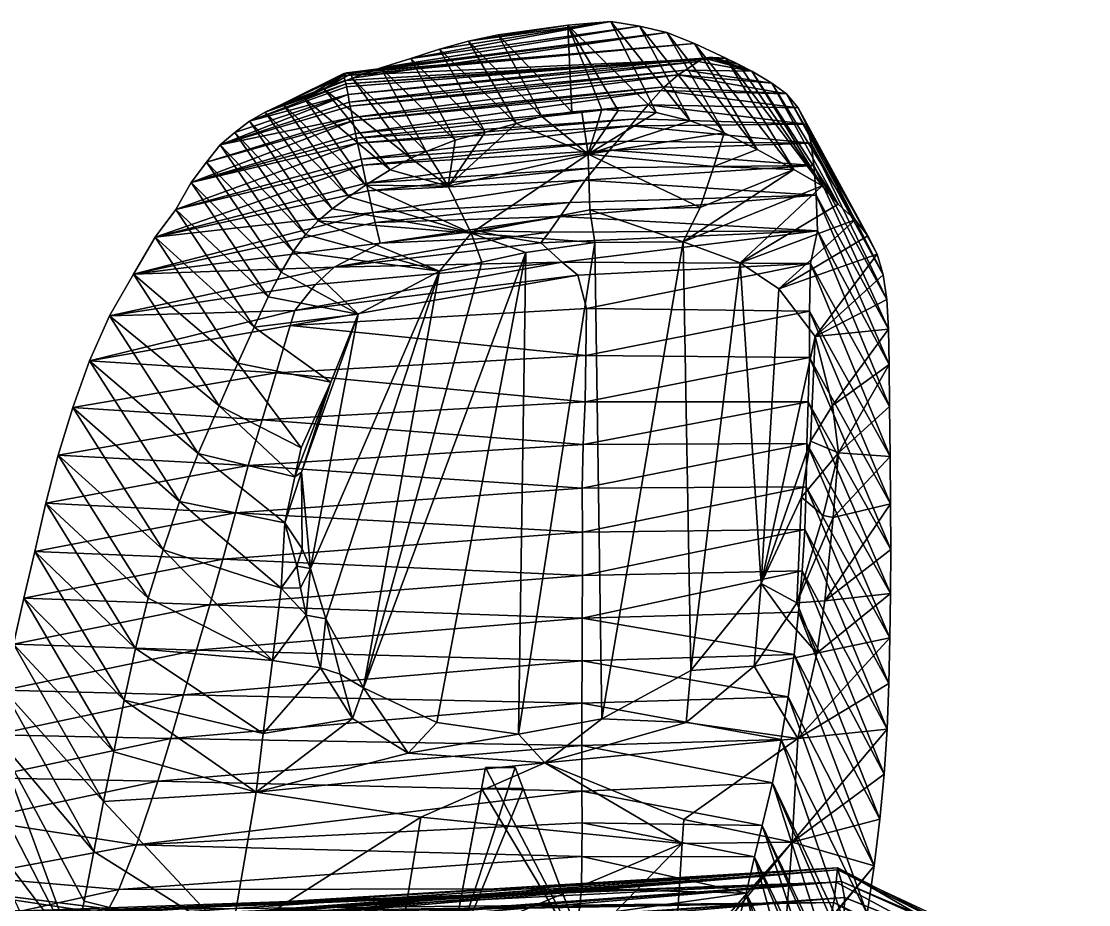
# Model space of a CAD drawing. Extents: x 0 to 165, y 0 to 73.
# Drawn here: x 89.91 to 115.48, y 42.26 to 63.41 of the extents above; entities that cross this region are included whole.
import ezdxf

# ---------------------------------------------------------------- set-up
doc = ezdxf.new("R2010")
doc.units = 0
doc.layers.get('0').update_dxf_attribs({"color": 1, "linetype": 'CONTINUOUS'})

msp = doc.modelspace()

# ---------------------------------------------------------------- linework, layer by layer
at = {"color": 30}
for points in [[(99.2435, 62.52, 220.301), (104.72, 63.2929, 218.642), (104.036, 63.4107, 219.17)], [(99.2435, 62.52, 220.301), (104.036, 63.4107, 219.17), (99.9259, 62.7418, 220.261)], [(99.9259, 62.7418, 220.261), (104.036, 63.4107, 219.17), (100.62, 62.9379, 220.175)], [(100.62, 62.9379, 220.175), (104.036, 63.4107, 219.17), (103, 63.318, 219.614)], [(98.5267, 62.2983, 220.26), (105.377, 63.1406, 217.981), (104.72, 63.2929, 218.642)], [(98.5267, 62.2983, 220.26), (104.72, 63.2929, 218.642), (99.2435, 62.52, 220.301)], [(100.62, 62.9379, 220.175), (103, 63.318, 219.614), (101.33, 63.0896, 220.06)], [(101.33, 63.0896, 220.06), (103, 63.318, 219.614), (103.101, 61.2461, 222.992)], [(97.8372, 62.0495, 220.211), (105.377, 63.1406, 217.981), (98.5267, 62.2983, 220.26)], [(100.62, 62.9379, 220.175), (101.766, 60.9619, 223.311), (99.9259, 62.7418, 220.261)], [(101.33, 63.0896, 220.06), (102.376, 61.1317, 223.142), (100.62, 62.9379, 220.175)], [(100.62, 62.9379, 220.175), (102.376, 61.1317, 223.142), (101.766, 60.9619, 223.311)], [(101.33, 63.0896, 220.06), (103.101, 61.2461, 222.992), (102.376, 61.1317, 223.142)], [(99.9259, 62.7418, 220.261), (101.021, 60.7603, 223.454), (99.2435, 62.52, 220.301)], [(99.9259, 62.7418, 220.261), (101.766, 60.9619, 223.311), (101.021, 60.7603, 223.454)], [(99.2435, 62.52, 220.301), (100.301, 60.5683, 223.57), (98.5267, 62.2983, 220.26)], [(99.2435, 62.52, 220.301), (101.021, 60.7603, 223.454), (100.301, 60.5683, 223.57)], [(96.6836, 61.5696, 220.038), (97.7109, 62.1798, 219.173), (97.1696, 61.7896, 220.157)], [(98.5267, 62.2983, 220.26), (99.6051, 60.2943, 223.628), (97.8372, 62.0495, 220.211)], [(98.5267, 62.2983, 220.26), (100.301, 60.5683, 223.57), (99.6051, 60.2943, 223.628)], [(97.8372, 62.0495, 220.211), (99.2401, 60.1351, 223.617), (97.1696, 61.7896, 220.157)], [(97.8372, 62.0495, 220.211), (99.6051, 60.2943, 223.628), (99.2401, 60.1351, 223.617)], [(97.1696, 61.7896, 220.157), (98.7427, 59.8544, 223.618), (96.6836, 61.5696, 220.038)], [(97.1696, 61.7896, 220.157), (99.2401, 60.1351, 223.617), (98.7427, 59.8544, 223.618)], [(96.6836, 61.5696, 220.038), (98.1537, 59.4922, 223.61), (96.1736, 61.4351, 219.825)], [(96.6836, 61.5696, 220.038), (98.7427, 59.8544, 223.618), (98.1537, 59.4922, 223.61)], [(107.538, 60.3428, 221.34), (108.412, 59.8663, 220.808), (106.503, 59.9378, 222.121)], [(108.412, 59.8663, 220.808), (105.768, 58.1309, 222.48), (106.173, 58.9534, 222.375)], [(108.412, 59.8663, 220.808), (106.173, 58.9534, 222.375), (106.503, 59.9378, 222.121)], [(109.091, 59.475, 220.327), (107.132, 57.6297, 221.492), (105.768, 58.1309, 222.48)], [(109.474, 59.034, 220.015), (107.132, 57.6297, 221.492), (109.091, 59.475, 220.327)], [(96.8351, 50.3121, 220.012), (99.9304, 57.4296, 223.592), (97.2091, 49.1091, 219.368)], [(96.6195, 52.6149, 221.367), (97.3262, 54.7737, 223.152), (97.9777, 56.3971, 223.39)], [(96.6195, 52.6149, 221.367), (96.4628, 52.5039, 222.372), (97.3262, 54.7737, 223.152)], [(94.1506, 53.0644, 221.007), (96.2271, 51.4015, 221.849), (93.7034, 51.9168, 220.462)], [(96.6195, 52.6149, 221.367), (96.635, 50.7852, 221.42), (96.2271, 51.4015, 221.849)], [(96.8351, 50.3121, 220.012), (96.635, 50.7852, 221.42), (96.6195, 52.6149, 221.367)], [(93.3052, 50.7624, 219.896), (93.7034, 51.9168, 220.462), (96.1324, 49.8411, 221.189)], [(93.7034, 51.9168, 220.462), (96.2271, 51.4015, 221.849), (96.1324, 49.8411, 221.189)], [(96.1324, 49.8411, 221.189), (96.2271, 51.4015, 221.849), (96.5115, 50.3711, 221.235)], [(96.635, 50.7852, 221.42), (96.5115, 50.3711, 221.235), (96.2271, 51.4015, 221.849)], [(95.9291, 48.1095, 220.258), (92.9492, 49.6033, 219.313), (93.3052, 50.7624, 219.896)], [(93.3052, 50.7624, 219.896), (96.1324, 49.8411, 221.189), (95.9291, 48.1095, 220.258)], [(96.8351, 50.3121, 220.012), (96.5115, 50.3711, 221.235), (96.635, 50.7852, 221.42)], [(96.5971, 49.8457, 220.942), (96.1324, 49.8411, 221.189), (96.5115, 50.3711, 221.235)], [(96.5971, 49.8457, 220.942), (96.5115, 50.3711, 221.235), (96.8351, 50.3121, 220.012)], [(96.7341, 49.1933, 220.61), (96.5971, 49.8457, 220.942), (96.8351, 50.3121, 220.012)], [(96.1324, 49.8411, 221.189), (96.7341, 49.1933, 220.61), (95.9291, 48.1095, 220.258)], [(96.7341, 49.1933, 220.61), (96.1324, 49.8411, 221.189), (96.5971, 49.8457, 220.942)], [(95.9291, 48.1095, 220.258), (96.7341, 49.1933, 220.61), (97.0807, 47.9354, 219.766)]]:
    msp.add_polyline3d(points, close=True, dxfattribs=at)
at = {"color": 40}
for points in [[(104.036, 63.4107, 219.17), (105.116, 61.2264, 222.357), (103, 63.318, 219.614)], [(104.72, 63.2929, 218.642), (105.931, 61.0308, 222.053), (104.036, 63.4107, 219.17)], [(104.036, 63.4107, 219.17), (105.931, 61.0308, 222.053), (105.116, 61.2264, 222.357)], [(103, 63.318, 219.614), (105.116, 61.2264, 222.357), (104.209, 61.2759, 222.713)], [(104.72, 63.2929, 218.642), (106.746, 60.7381, 221.711), (105.931, 61.0308, 222.053)], [(97.8147, 62.163, 219.728), (97.7109, 62.1798, 219.173), (105.377, 63.1406, 217.981)], [(97.8147, 62.163, 219.728), (105.377, 63.1406, 217.981), (97.8372, 62.0495, 220.211)], [(97.6389, 62.1662, 218.411), (97.6433, 62.1137, 218.267), (106.035, 62.8773, 217.26)], [(97.6389, 62.1662, 218.411), (106.035, 62.8773, 217.26), (97.6868, 62.1603, 218.839)], [(97.6868, 62.1603, 218.839), (106.035, 62.8773, 217.26), (97.7109, 62.1798, 219.173)], [(97.6389, 62.1662, 218.411), (97.6868, 62.1603, 218.839), (96.1736, 61.4351, 219.825)], [(97.6433, 62.1137, 218.267), (97.6389, 62.1662, 218.411), (96.1736, 61.4351, 219.825)], [(96.1736, 61.4351, 219.825), (97.6868, 62.1603, 218.839), (96.6836, 61.5696, 220.038)], [(97.6868, 62.1603, 218.839), (97.7109, 62.1798, 219.173), (96.6836, 61.5696, 220.038)], [(97.7109, 62.1798, 219.173), (97.8147, 62.163, 219.728), (97.1696, 61.7896, 220.157)], [(97.8147, 62.163, 219.728), (97.8372, 62.0495, 220.211), (97.1696, 61.7896, 220.157)], [(95.3744, 61.0191, 219.463), (97.6923, 61.9144, 217.849), (95.7547, 61.234, 219.671)], [(95.7547, 61.234, 219.671), (97.661, 61.9963, 218.033), (96.1736, 61.4351, 219.825)], [(95.7547, 61.234, 219.671), (97.6923, 61.9144, 217.849), (97.661, 61.9963, 218.033)], [(96.1736, 61.4351, 219.825), (97.661, 61.9963, 218.033), (97.6433, 62.1137, 218.267)], [(94.6754, 60.4585, 218.879), (97.7368, 61.6621, 217.448), (95.0287, 60.7514, 219.228)], [(95.0287, 60.7514, 219.228), (97.7368, 61.6621, 217.448), (95.3744, 61.0191, 219.463)], [(95.3744, 61.0191, 219.463), (97.7368, 61.6621, 217.448), (97.7035, 61.8398, 217.711)], [(94.6754, 60.4585, 218.879), (97.8464, 61.1055, 216.671), (97.785, 61.3808, 216.986)], [(96.1736, 61.4351, 219.825), (97.7578, 59.2067, 223.563), (95.7547, 61.234, 219.671)], [(96.1736, 61.4351, 219.825), (98.1537, 59.4922, 223.61), (97.7578, 59.2067, 223.563)], [(94.3474, 60.0375, 218.551), (97.8464, 61.1055, 216.671), (94.6754, 60.4585, 218.879)], [(95.7547, 61.234, 219.671), (97.3556, 58.921, 223.487), (95.3744, 61.0191, 219.463)], [(95.7547, 61.234, 219.671), (97.7578, 59.2067, 223.563), (97.3556, 58.921, 223.487)], [(95.3744, 61.0191, 219.463), (97.0216, 58.6361, 223.417), (95.0287, 60.7514, 219.228)], [(95.3744, 61.0191, 219.463), (97.3556, 58.921, 223.487), (97.0216, 58.6361, 223.417)], [(95.0287, 60.7514, 219.228), (96.7157, 58.3085, 223.32), (94.6754, 60.4585, 218.879)], [(95.0287, 60.7514, 219.228), (97.0216, 58.6361, 223.417), (96.7157, 58.3085, 223.32)], [(94.6754, 60.4585, 218.879), (96.4247, 57.9017, 223.172), (94.3474, 60.0375, 218.551)], [(94.6754, 60.4585, 218.879), (96.7157, 58.3085, 223.32), (96.4247, 57.9017, 223.172)], [(94.3474, 60.0375, 218.551), (96.1332, 57.4096, 222.972), (93.9798, 59.5555, 218.091)], [(94.3474, 60.0375, 218.551), (96.4247, 57.9017, 223.172), (96.1332, 57.4096, 222.972)], [(109.885, 58.6624, 219.629), (108.057, 57.007, 220.563), (107.132, 57.6297, 221.492)], [(110.192, 58.2723, 219.271), (108.057, 57.007, 220.563), (109.885, 58.6624, 219.629)], [(110.41, 57.8395, 218.918), (108.057, 57.007, 220.563), (110.192, 58.2723, 219.271)], [(110.41, 57.8395, 218.918), (108.925, 55.8677, 219.386), (108.057, 57.007, 220.563)], [(110.41, 57.8395, 218.918), (110.554, 57.3399, 218.55), (108.925, 55.8677, 219.386)], [(98.104, 47.4587, 218.27), (97.2091, 49.1091, 219.368), (99.9304, 57.4296, 223.592)], [(109.345, 54.2178, 218.732), (108.925, 55.8677, 219.386), (110.685, 56.044, 217.686)], [(108.925, 55.8677, 219.386), (109.345, 54.2178, 218.732), (108.812, 53.3601, 217.802)], [(97.2091, 49.1091, 219.368), (96.7341, 49.1933, 220.61), (96.8351, 50.3121, 220.012)], [(92.6429, 48.3972, 218.751), (92.9492, 49.6033, 219.313), (95.9291, 48.1095, 220.258)], [(97.0807, 47.9354, 219.766), (96.7341, 49.1933, 220.61), (97.2091, 49.1091, 219.368)], [(97.0807, 47.9354, 219.766), (97.2091, 49.1091, 219.368), (97.5493, 47.78, 219.18)], [(98.104, 47.4587, 218.27), (97.5493, 47.78, 219.18), (97.2091, 49.1091, 219.368)], [(92.6429, 48.3972, 218.751), (95.9291, 48.1095, 220.258), (95.7058, 46.3592, 219.352)], [(97.0807, 47.9354, 219.766), (95.7058, 46.3592, 219.352), (95.9291, 48.1095, 220.258)], [(95.7058, 46.3592, 219.352), (97.0807, 47.9354, 219.766), (97.8456, 46.7245, 218.76)], [(97.0807, 47.9354, 219.766), (97.5493, 47.78, 219.18), (97.8456, 46.7245, 218.76)], [(98.104, 47.4587, 218.27), (97.8456, 46.7245, 218.76), (97.5493, 47.78, 219.18)], [(95.5334, 44.9568, 218.698), (92.3744, 47.1601, 218.201), (95.7058, 46.3592, 219.352)], [(95.5334, 44.9568, 218.698), (97.8456, 46.7245, 218.76), (99.1756, 45.888, 217.918)], [(95.7058, 46.3592, 219.352), (97.8456, 46.7245, 218.76), (95.5334, 44.9568, 218.698)], [(95.5334, 44.9568, 218.698), (99.4811, 44.3617, 217.298), (94.9376, 41.4706, 217.04)]]:
    msp.add_polyline3d(points, close=True, dxfattribs=at)
at = {"color": 20}
for points in [[(103.101, 61.2461, 222.992), (103, 63.318, 219.614), (103.819, 61.2986, 222.796)], [(104.209, 61.2759, 222.713), (103.819, 61.2986, 222.796), (103, 63.318, 219.614)], [(103.34, 61.2345, 222.921), (103.101, 61.2461, 222.992), (103.819, 61.2986, 222.796)], [(103.34, 61.2345, 222.921), (103.819, 61.2986, 222.796), (103.488, 60.2307, 223.214)], [(103.819, 61.2986, 222.796), (104.209, 61.2759, 222.713), (103.488, 60.2307, 223.214)], [(104.209, 61.2759, 222.713), (105.116, 61.2264, 222.357), (103.488, 60.2307, 223.214)], [(105.116, 61.2264, 222.357), (105.931, 61.0308, 222.053), (103.488, 60.2307, 223.214)], [(105.931, 61.0308, 222.053), (106.746, 60.7381, 221.711), (103.488, 60.2307, 223.214)], [(106.746, 60.7381, 221.711), (107.538, 60.3428, 221.34), (106.503, 59.9378, 222.121)], [(106.173, 58.9534, 222.375), (103.529, 58.9001, 223.178), (103.488, 60.2307, 223.214)], [(105.768, 58.1309, 222.48), (108.412, 59.8663, 220.808), (109.091, 59.475, 220.327)], [(106.173, 58.9534, 222.375), (105.768, 58.1309, 222.48), (103.529, 58.9001, 223.178)], [(107.132, 57.6297, 221.492), (109.474, 59.034, 220.015), (109.885, 58.6624, 219.629)], [(105.768, 58.1309, 222.48), (103.82, 46.7163, 216.179), (103.65, 58.119, 223.263)], [(96.1332, 57.4096, 222.972), (96.4247, 57.9017, 223.172), (97.9777, 56.3971, 223.39)], [(96.1332, 57.4096, 222.972), (97.9777, 56.3971, 223.39), (95.8257, 56.8131, 222.715)], [(95.4868, 56.0927, 222.392), (95.8257, 56.8131, 222.715), (97.9777, 56.3971, 223.39)], [(95.4868, 56.0927, 222.392), (97.3262, 54.7737, 223.152), (95.1011, 55.2293, 221.999)], [(94.6532, 54.2036, 221.528), (95.1011, 55.2293, 221.999), (96.6131, 53.1979, 222.793)], [(96.6131, 53.1979, 222.793), (95.1011, 55.2293, 221.999), (97.3262, 54.7737, 223.152)], [(94.6532, 54.2036, 221.528), (96.4628, 52.5039, 222.372), (94.1506, 53.0644, 221.007)], [(94.6532, 54.2036, 221.528), (96.6131, 53.1979, 222.793), (96.4628, 52.5039, 222.372)], [(96.2271, 51.4015, 221.849), (94.1506, 53.0644, 221.007), (96.4628, 52.5039, 222.372)], [(96.2271, 51.4015, 221.849), (96.4628, 52.5039, 222.372), (96.6195, 52.6149, 221.367)]]:
    msp.add_polyline3d(points, close=True, dxfattribs=at)
at = {"color": 2}
for points in [[(105.377, 63.1406, 217.981), (106.746, 60.7381, 221.711), (104.72, 63.2929, 218.642)], [(105.377, 63.1406, 217.981), (97.7109, 62.1798, 219.173), (106.035, 62.8773, 217.26)], [(106.035, 62.8773, 217.26), (107.538, 60.3428, 221.34), (105.377, 63.1406, 217.981)], [(105.377, 63.1406, 217.981), (107.538, 60.3428, 221.34), (106.746, 60.7381, 221.711)], [(106.035, 62.8773, 217.26), (97.6433, 62.1137, 218.267), (106.79, 62.5272, 216.394)], [(106.035, 62.8773, 217.26), (108.412, 59.8663, 220.808), (107.538, 60.3428, 221.34)], [(97.661, 61.9963, 218.033), (106.79, 62.5272, 216.394), (97.6433, 62.1137, 218.267)], [(97.6923, 61.9144, 217.849), (106.79, 62.5272, 216.394), (97.661, 61.9963, 218.033)], [(97.6923, 61.9144, 217.849), (97.7035, 61.8398, 217.711), (106.274, 62.5318, 215.545)], [(97.7368, 61.6621, 217.448), (106.274, 62.5318, 215.545), (97.7035, 61.8398, 217.711)], [(97.7368, 61.6621, 217.448), (106.127, 62.4486, 215.362), (106.274, 62.5318, 215.545)], [(97.7658, 61.4765, 217.115), (106.127, 62.4486, 215.362), (97.7368, 61.6621, 217.448)], [(97.7658, 61.4765, 217.115), (105.82, 62.2458, 214.977), (106.127, 62.4486, 215.362)], [(97.785, 61.3808, 216.986), (105.82, 62.2458, 214.977), (97.7658, 61.4765, 217.115)], [(97.785, 61.3808, 216.986), (105.647, 62.1332, 214.761), (105.82, 62.2458, 214.977)], [(97.8464, 61.1055, 216.671), (105.647, 62.1332, 214.761), (97.785, 61.3808, 216.986)], [(97.8464, 61.1055, 216.671), (105.315, 61.847, 214.415), (105.647, 62.1332, 214.761)], [(97.7035, 61.8398, 217.711), (97.6923, 61.9144, 217.849), (95.3744, 61.0191, 219.463)], [(97.7658, 61.4765, 217.115), (97.7368, 61.6621, 217.448), (94.6754, 60.4585, 218.879)], [(97.785, 61.3808, 216.986), (97.7658, 61.4765, 217.115), (94.6754, 60.4585, 218.879)], [(93.9798, 59.5555, 218.091), (97.8558, 61.0297, 216.512), (94.3474, 60.0375, 218.551)], [(93.6094, 58.9025, 217.645), (97.967, 60.4974, 215.832), (93.9798, 59.5555, 218.091)], [(93.1156, 58.2449, 216.898), (98.0823, 59.9639, 215.208), (93.6094, 58.9025, 217.645)], [(93.1156, 58.2449, 216.898), (98.3325, 58.8354, 213.886), (98.2161, 59.3521, 214.464)], [(93.9798, 59.5555, 218.091), (95.8257, 56.8131, 222.715), (93.6094, 58.9025, 217.645)], [(93.9798, 59.5555, 218.091), (96.1332, 57.4096, 222.972), (95.8257, 56.8131, 222.715)], [(93.6094, 58.9025, 217.645), (95.4868, 56.0927, 222.392), (93.1156, 58.2449, 216.898)], [(93.6094, 58.9025, 217.645), (95.8257, 56.8131, 222.715), (95.4868, 56.0927, 222.392)], [(93.1156, 58.2449, 216.898), (95.1011, 55.2293, 221.999), (92.5952, 57.3605, 216.169)], [(93.1156, 58.2449, 216.898), (95.4868, 56.0927, 222.392), (95.1011, 55.2293, 221.999)], [(99.8618, 46.6229, 217.469), (98.104, 47.4587, 218.27), (101.998, 57.8797, 223.609)], [(110.641, 56.7495, 218.147), (108.925, 55.8677, 219.386), (110.554, 57.3399, 218.55)], [(110.641, 56.7495, 218.147), (110.685, 56.044, 217.686), (108.925, 55.8677, 219.386)], [(110.685, 56.044, 217.686), (110.703, 55.1993, 217.148), (109.345, 54.2178, 218.732)], [(109.489, 53.0794, 218.218), (109.345, 54.2178, 218.732), (110.703, 55.1993, 217.148)], [(110.703, 55.1993, 217.148), (110.709, 54.1914, 216.511), (109.489, 53.0794, 218.218)], [(109.489, 53.0794, 218.218), (108.812, 53.3601, 217.802), (109.345, 54.2178, 218.732)], [(108.602, 52.0224, 217.292), (107.634, 49.9537, 216.165), (108.812, 53.3601, 217.802)], [(108.812, 53.3601, 217.802), (109.489, 53.0794, 218.218), (108.602, 52.0224, 217.292)], [(108.602, 52.0224, 217.292), (109.489, 53.0794, 218.218), (109.119, 51.5808, 217.605)], [(109.36, 51.5293, 217.495), (109.119, 51.5808, 217.605), (109.489, 53.0794, 218.218)], [(109.36, 51.5293, 217.495), (109.489, 53.0794, 218.218), (110.72, 52.9961, 215.755)], [(109.36, 51.5293, 217.495), (110.72, 52.9961, 215.755), (110.732, 51.8617, 215.036)], [(108.486, 49.4875, 216.785), (108.602, 52.0224, 217.292), (109.119, 51.5808, 217.605)], [(109.119, 51.5808, 217.605), (109.36, 51.5293, 217.495), (108.486, 49.4875, 216.785)], [(108.486, 49.4875, 216.785), (108.244, 49.1132, 216.651), (107.634, 49.9537, 216.165)], [(92.3744, 47.1601, 218.201), (92.6429, 48.3972, 218.751), (95.7058, 46.3592, 219.352)], [(99.1756, 45.888, 217.918), (97.8456, 46.7245, 218.76), (98.104, 47.4587, 218.27)], [(99.8618, 46.6229, 217.469), (99.1756, 45.888, 217.918), (98.104, 47.4587, 218.27)], [(92.1268, 45.9253, 217.638), (92.3744, 47.1601, 218.201), (95.5334, 44.9568, 218.698)], [(99.1756, 45.888, 217.918), (99.8618, 46.6229, 217.469), (101.817, 46.347, 216.803)], [(102.448, 45.6557, 216.704), (101.817, 46.347, 216.803), (103.82, 46.7163, 216.179)], [(101.817, 46.347, 216.803), (102.448, 45.6557, 216.704), (99.1756, 45.888, 217.918)], [(92.1268, 45.9253, 217.638), (95.5334, 44.9568, 218.698), (91.8828, 44.7296, 217.039)], [(99.1756, 45.888, 217.918), (102.448, 45.6557, 216.704), (95.5334, 44.9568, 218.698)], [(99.4811, 44.3617, 217.298), (95.5334, 44.9568, 218.698), (102.448, 45.6557, 216.704)], [(102.448, 45.6557, 216.704), (105.78, 44.3027, 215.237), (105.74, 43.7266, 214.951)], [(91.8828, 44.7296, 217.039), (95.5334, 44.9568, 218.698), (94.9376, 41.4706, 217.04)]]:
    msp.add_polyline3d(points, close=True, dxfattribs=at)
at = {"color": 60}
for points in [[(106.79, 62.5272, 216.394), (108.412, 59.8663, 220.808), (106.035, 62.8773, 217.26)], [(106.477, 62.5448, 215.868), (106.79, 62.5272, 216.394), (97.6923, 61.9144, 217.849)], [(106.477, 62.5448, 215.868), (97.6923, 61.9144, 217.849), (106.274, 62.5318, 215.545)], [(106.127, 62.4486, 215.362), (105.82, 62.2458, 214.977), (107.408, 62.2213, 215.684)], [(106.127, 62.4486, 215.362), (107.408, 62.2213, 215.684), (106.274, 62.5318, 215.545)], [(106.274, 62.5318, 215.545), (106.379, 62.5466, 215.703), (106.477, 62.5448, 215.868)], [(106.274, 62.5318, 215.545), (107.408, 62.2213, 215.684), (106.379, 62.5466, 215.703)], [(106.379, 62.5466, 215.703), (107.408, 62.2213, 215.684), (106.477, 62.5448, 215.868)], [(106.477, 62.5448, 215.868), (107.101, 62.3785, 216.02), (106.79, 62.5272, 216.394)], [(106.477, 62.5448, 215.868), (107.408, 62.2213, 215.684), (107.101, 62.3785, 216.02)], [(107.101, 62.3785, 216.02), (109.091, 59.475, 220.327), (106.79, 62.5272, 216.394)], [(106.79, 62.5272, 216.394), (109.091, 59.475, 220.327), (108.412, 59.8663, 220.808)], [(107.408, 62.2213, 215.684), (105.82, 62.2458, 214.977), (107.891, 61.9299, 215.038)], [(107.408, 62.2213, 215.684), (109.091, 59.475, 220.327), (107.101, 62.3785, 216.02)], [(107.408, 62.2213, 215.684), (109.474, 59.034, 220.015), (109.091, 59.475, 220.327)], [(97.8558, 61.0297, 216.512), (105.315, 61.847, 214.415), (97.8464, 61.1055, 216.671)], [(97.8558, 61.0297, 216.512), (105.226, 61.7514, 214.332), (105.315, 61.847, 214.415)], [(97.9178, 60.723, 216.1), (105.226, 61.7514, 214.332), (97.8558, 61.0297, 216.512)], [(97.9178, 60.723, 216.1), (104.928, 61.415, 214.063), (105.226, 61.7514, 214.332)], [(97.9408, 60.6148, 215.965), (104.928, 61.415, 214.063), (97.9178, 60.723, 216.1)], [(97.9408, 60.6148, 215.965), (104.642, 61.0739, 213.817), (104.928, 61.415, 214.063)], [(97.8558, 61.0297, 216.512), (97.8464, 61.1055, 216.671), (94.3474, 60.0375, 218.551)], [(97.9178, 60.723, 216.1), (97.8558, 61.0297, 216.512), (93.9798, 59.5555, 218.091)], [(97.967, 60.4974, 215.832), (104.642, 61.0739, 213.817), (97.9408, 60.6148, 215.965)], [(97.967, 60.4974, 215.832), (104.502, 60.9125, 213.691), (104.642, 61.0739, 213.817)], [(98.0496, 60.1085, 215.369), (104.502, 60.9125, 213.691), (97.967, 60.4974, 215.832)], [(98.0496, 60.1085, 215.369), (104.187, 60.5409, 213.417), (104.502, 60.9125, 213.691)], [(97.9408, 60.6148, 215.965), (97.9178, 60.723, 216.1), (93.9798, 59.5555, 218.091)], [(97.967, 60.4974, 215.832), (97.9408, 60.6148, 215.965), (93.9798, 59.5555, 218.091)], [(98.0496, 60.1085, 215.369), (97.967, 60.4974, 215.832), (93.6094, 58.9025, 217.645)], [(98.0823, 59.9639, 215.208), (104.187, 60.5409, 213.417), (98.0496, 60.1085, 215.369)], [(98.0823, 59.9639, 215.208), (103.997, 60.3233, 213.251), (104.187, 60.5409, 213.417)], [(98.0823, 59.9639, 215.208), (98.0496, 60.1085, 215.369), (93.6094, 58.9025, 217.645)], [(92.5952, 57.3605, 216.169), (98.3325, 58.8354, 213.886), (93.1156, 58.2449, 216.898)], [(92.5952, 57.3605, 216.169), (97.405, 57.5255, 213.107), (98.5057, 58.1036, 213.189)], [(103.82, 46.7163, 216.179), (105.768, 58.1309, 222.48), (105.945, 47.8695, 215.855)], [(105.945, 47.8695, 215.855), (105.768, 58.1309, 222.48), (107.132, 57.6297, 221.492)], [(92.0221, 56.3643, 215.392), (97.405, 57.5255, 213.107), (92.5952, 57.3605, 216.169)], [(105.945, 47.8695, 215.855), (107.132, 57.6297, 221.492), (107.634, 49.9537, 216.165)], [(107.634, 49.9537, 216.165), (107.132, 57.6297, 221.492), (108.057, 57.007, 220.563)], [(92.5952, 57.3605, 216.169), (94.6532, 54.2036, 221.528), (92.0221, 56.3643, 215.392)], [(92.5952, 57.3605, 216.169), (95.1011, 55.2293, 221.999), (94.6532, 54.2036, 221.528)], [(92.0221, 56.3643, 215.392), (96.4597, 56.487, 212.648), (96.9553, 57.1106, 212.955)], [(107.634, 49.9537, 216.165), (108.057, 57.007, 220.563), (108.925, 55.8677, 219.386)], [(92.0221, 56.3643, 215.392), (94.1506, 53.0644, 221.007), (91.5476, 55.286, 214.718)], [(92.0221, 56.3643, 215.392), (94.6532, 54.2036, 221.528), (94.1506, 53.0644, 221.007)], [(107.634, 49.9537, 216.165), (108.925, 55.8677, 219.386), (108.812, 53.3601, 217.802)], [(110.709, 54.1914, 216.511), (110.72, 52.9961, 215.755), (109.489, 53.0794, 218.218)], [(107.634, 49.9537, 216.165), (108.602, 52.0224, 217.292), (108.486, 49.4875, 216.785)], [(109.159, 49.5389, 216.586), (108.486, 49.4875, 216.785), (109.36, 51.5293, 217.495)], [(105.945, 47.8695, 215.855), (107.634, 49.9537, 216.165), (107.467, 47.9729, 216.219)], [(108.244, 49.1132, 216.651), (107.467, 47.9729, 216.219), (107.634, 49.9537, 216.165)], [(109.159, 49.5389, 216.586), (110.728, 49.7106, 213.683), (108.97, 48.2815, 215.924)], [(108.244, 49.1132, 216.651), (108.486, 49.4875, 216.785), (108.97, 48.2815, 215.924)], [(109.159, 49.5389, 216.586), (108.97, 48.2815, 215.924), (108.486, 49.4875, 216.785)], [(107.467, 47.9729, 216.219), (108.244, 49.1132, 216.651), (108.97, 48.2815, 215.924)], [(105.945, 47.8695, 215.855), (105.836, 46.6253, 215.899), (103.82, 46.7163, 216.179)], [(105.945, 47.8695, 215.855), (107.467, 47.9729, 216.219), (105.836, 46.6253, 215.899)], [(105.836, 46.6253, 215.899), (107.467, 47.9729, 216.219), (108.513, 46.2426, 214.923)], [(103.82, 46.7163, 216.179), (105.836, 46.6253, 215.899), (102.448, 45.6557, 216.704)], [(91.4135, 42.3474, 215.83), (91.1717, 41.1708, 215.219), (89.2675, 46.3311, 209.774)], [(100.937, 45.0481, 206.028), (100.086, 40.5369, 208.647), (100.086, 40.5369, 204.555)], [(100.937, 45.0481, 207.174), (100.086, 40.5369, 208.647), (100.937, 45.0481, 206.028)], [(101.929, 45.0481, 206.601), (100.086, 40.5369, 204.555), (103.63, 40.5369, 206.601)], [(100.937, 45.0481, 206.028), (100.086, 40.5369, 204.555), (101.929, 45.0481, 206.601)], [(100.937, 45.0481, 207.174), (103.63, 40.5369, 206.601), (100.086, 40.5369, 208.647)], [(101.929, 45.0481, 206.601), (103.63, 40.5369, 206.601), (100.937, 45.0481, 207.174)], [(101.929, 45.0481, 206.601), (100.937, 45.0481, 207.174), (100.937, 45.0481, 206.028)], [(91.6477, 43.5355, 216.436), (91.8828, 44.7296, 217.039), (94.9376, 41.4706, 217.04)], [(91.1717, 41.1708, 215.219), (90.6537, 40.5369, 213.859), (88.7982, 44.294, 208.573)], [(98.9014, 40.8485, 215.797), (94.9376, 41.4706, 217.04), (99.4811, 44.3617, 217.298)], [(91.4135, 42.3474, 215.83), (91.6477, 43.5355, 216.436), (94.9376, 41.4706, 217.04)], [(109.625, 42.049, 69.0138), (83.8633, 40.25, 67.0048), (109.633, 42.4333, 66.6575)], [(91.4135, 42.3474, 215.83), (94.9376, 41.4706, 217.04), (91.1717, 41.1708, 215.219)]]:
    msp.add_polyline3d(points, close=True, dxfattribs=at)
at = {"color": 70}
for points in [[(105.315, 61.847, 214.415), (108.241, 61.6763, 214.416), (105.647, 62.1332, 214.761)], [(105.647, 62.1332, 214.761), (107.891, 61.9299, 215.038), (105.82, 62.2458, 214.977)], [(105.647, 62.1332, 214.761), (108.241, 61.6763, 214.416), (107.891, 61.9299, 215.038)], [(107.891, 61.9299, 215.038), (109.474, 59.034, 220.015), (107.408, 62.2213, 215.684)], [(108.241, 61.6763, 214.416), (109.885, 58.6624, 219.629), (107.891, 61.9299, 215.038)], [(107.891, 61.9299, 215.038), (109.885, 58.6624, 219.629), (109.474, 59.034, 220.015)], [(104.928, 61.415, 214.063), (108.518, 61.3383, 213.903), (105.226, 61.7514, 214.332)], [(105.226, 61.7514, 214.332), (108.241, 61.6763, 214.416), (105.315, 61.847, 214.415)], [(105.226, 61.7514, 214.332), (108.518, 61.3383, 213.903), (108.241, 61.6763, 214.416)], [(108.518, 61.3383, 213.903), (110.192, 58.2723, 219.271), (108.241, 61.6763, 214.416)], [(108.241, 61.6763, 214.416), (110.192, 58.2723, 219.271), (109.885, 58.6624, 219.629)], [(104.642, 61.0739, 213.817), (108.711, 60.9497, 213.409), (104.928, 61.415, 214.063)], [(104.928, 61.415, 214.063), (108.711, 60.9497, 213.409), (108.518, 61.3383, 213.903)], [(108.518, 61.3383, 213.903), (110.41, 57.8395, 218.918), (110.192, 58.2723, 219.271)], [(104.502, 60.9125, 213.691), (108.711, 60.9497, 213.409), (104.642, 61.0739, 213.817)], [(104.502, 60.9125, 213.691), (108.83, 60.4957, 212.887), (108.711, 60.9497, 213.409)], [(98.1738, 59.5337, 214.653), (103.997, 60.3233, 213.251), (98.0823, 59.9639, 215.208)], [(98.1738, 59.5337, 214.653), (103.659, 59.901, 212.973), (103.997, 60.3233, 213.251)], [(98.1738, 59.5337, 214.653), (98.0823, 59.9639, 215.208), (93.1156, 58.2449, 216.898)], [(98.2161, 59.3521, 214.464), (103.659, 59.901, 212.973), (98.1738, 59.5337, 214.653)], [(98.2161, 59.3521, 214.464), (103.414, 59.6083, 212.763), (103.659, 59.901, 212.973)], [(98.3325, 58.8354, 213.886), (103.414, 59.6083, 212.763), (98.2161, 59.3521, 214.464)], [(98.3325, 58.8354, 213.886), (103.047, 59.0762, 212.507), (103.414, 59.6083, 212.763)], [(98.2161, 59.3521, 214.464), (98.1738, 59.5337, 214.653), (93.1156, 58.2449, 216.898)], [(98.3884, 58.5947, 213.646), (103.047, 59.0762, 212.507), (98.3325, 58.8354, 213.886)], [(98.3884, 58.5947, 213.646), (98.3325, 58.8354, 213.886), (92.5952, 57.3605, 216.169)], [(91.5476, 55.286, 214.718), (96.4597, 56.487, 212.648), (92.0221, 56.3643, 215.392)], [(91.1425, 54.1662, 214.084), (96.0179, 54.9964, 211.8), (91.5476, 55.286, 214.718)], [(91.5476, 55.286, 214.718), (93.7034, 51.9168, 220.462), (91.1425, 54.1662, 214.084)], [(91.5476, 55.286, 214.718), (94.1506, 53.0644, 221.007), (93.7034, 51.9168, 220.462)], [(90.792, 53.0284, 213.467), (95.683, 53.8731, 211.156), (91.1425, 54.1662, 214.084)], [(91.1425, 54.1662, 214.084), (93.3052, 50.7624, 219.896), (90.792, 53.0284, 213.467)], [(91.1425, 54.1662, 214.084), (93.7034, 51.9168, 220.462), (93.3052, 50.7624, 219.896)], [(90.792, 53.0284, 213.467), (92.9492, 49.6033, 219.313), (90.4951, 51.8727, 212.887)], [(90.792, 53.0284, 213.467), (93.3052, 50.7624, 219.896), (92.9492, 49.6033, 219.313)], [(110.732, 51.8617, 215.036), (110.736, 50.7699, 214.347), (109.159, 49.5389, 216.586)], [(110.732, 51.8617, 215.036), (109.159, 49.5389, 216.586), (109.36, 51.5293, 217.495)], [(110.736, 50.7699, 214.347), (110.728, 49.7106, 213.683), (109.159, 49.5389, 216.586)], [(110.728, 49.7106, 213.683), (110.712, 48.6518, 213.055), (108.97, 48.2815, 215.924)], [(108.513, 46.2426, 214.923), (107.467, 47.9729, 216.219), (108.97, 48.2815, 215.924)], [(108.513, 46.2426, 214.923), (102.448, 45.6557, 216.704), (105.836, 46.6253, 215.899)], [(108.373, 43.7562, 213.72), (108.513, 46.2426, 214.923), (110.649, 46.4663, 211.899)], [(108.513, 46.2426, 214.923), (105.78, 44.3027, 215.237), (102.448, 45.6557, 216.704)], [(108.373, 43.7562, 213.72), (105.78, 44.3027, 215.237), (108.513, 46.2426, 214.923)], [(105.74, 43.7266, 214.951), (99.4811, 44.3617, 217.298), (102.448, 45.6557, 216.704)], [(105.74, 43.7266, 214.951), (98.9014, 40.8485, 215.797), (99.4811, 44.3617, 217.298)], [(105.74, 43.7266, 214.951), (105.78, 44.3027, 215.237), (108.373, 43.7562, 213.72)], [(108.373, 43.7562, 213.72), (110.473, 44.3078, 210.7), (110.339, 43.1947, 210.083)], [(105.74, 43.7266, 214.951), (102.622, 40.5369, 214.406), (98.9014, 40.8485, 215.797)], [(108.373, 43.7562, 213.72), (105.535, 40.5369, 213.439), (105.74, 43.7266, 214.951)], [(109.633, 42.4333, 66.6575), (83.8633, 40.6458, 64.6457), (109.557, 42.8206, 64.3389)], [(83.8633, 40.25, 67.0048), (83.8633, 40.5243, 66.0233), (109.633, 42.4333, 66.6575)], [(83.8633, 40.5243, 66.0233), (83.8633, 40.6189, 64.804), (109.633, 42.4333, 66.6575)], [(109.633, 42.4333, 66.6575), (123.196, 36.9954, 65.8446), (109.625, 42.049, 69.0138)], [(123.196, 36.9954, 65.8446), (109.633, 42.4333, 66.6575), (122.027, 37.4823, 63.6405)]]:
    msp.add_polyline3d(points, close=True, dxfattribs=at)
at = {"color": 1}
for points in [[(103.488, 60.2307, 223.214), (101.766, 60.9619, 223.311), (102.376, 61.1317, 223.142)], [(102.376, 61.1317, 223.142), (103.101, 61.2461, 222.992), (103.34, 61.2345, 222.921)], [(102.376, 61.1317, 223.142), (103.34, 61.2345, 222.921), (103.488, 60.2307, 223.214)], [(101.766, 60.9619, 223.311), (100.137, 59.4651, 223.842), (101.021, 60.7603, 223.454)], [(103.488, 60.2307, 223.214), (100.137, 59.4651, 223.842), (101.766, 60.9619, 223.311)], [(101.021, 60.7603, 223.454), (100.137, 59.4651, 223.842), (100.301, 60.5683, 223.57)], [(103.488, 60.2307, 223.214), (106.746, 60.7381, 221.711), (106.503, 59.9378, 222.121)], [(99.6051, 60.2943, 223.628), (100.301, 60.5683, 223.57), (100.137, 59.4651, 223.842)], [(98.7427, 59.8544, 223.618), (99.2401, 60.1351, 223.617), (100.137, 59.4651, 223.842)], [(99.2401, 60.1351, 223.617), (99.6051, 60.2943, 223.628), (100.137, 59.4651, 223.842)], [(100.137, 59.4651, 223.842), (103.488, 60.2307, 223.214), (100.686, 58.3435, 223.841)], [(100.686, 58.3435, 223.841), (103.488, 60.2307, 223.214), (103.529, 58.9001, 223.178)], [(103.488, 60.2307, 223.214), (106.503, 59.9378, 222.121), (106.173, 58.9534, 222.375)], [(98.1537, 59.4922, 223.61), (98.7427, 59.8544, 223.618), (100.137, 59.4651, 223.842)], [(97.7578, 59.2067, 223.563), (98.1537, 59.4922, 223.61), (100.686, 58.3435, 223.841)], [(98.1537, 59.4922, 223.61), (100.137, 59.4651, 223.842), (100.686, 58.3435, 223.841)], [(97.3556, 58.921, 223.487), (97.7578, 59.2067, 223.563), (100.686, 58.3435, 223.841)], [(97.0216, 58.6361, 223.417), (97.3556, 58.921, 223.487), (100.686, 58.3435, 223.841)], [(100.686, 58.3435, 223.841), (103.529, 58.9001, 223.178), (103.65, 58.119, 223.263)], [(103.65, 58.119, 223.263), (103.529, 58.9001, 223.178), (105.768, 58.1309, 222.48)], [(96.7157, 58.3085, 223.32), (97.0216, 58.6361, 223.417), (99.9304, 57.4296, 223.592)], [(97.0216, 58.6361, 223.417), (100.686, 58.3435, 223.841), (99.9304, 57.4296, 223.592)], [(96.4247, 57.9017, 223.172), (96.7157, 58.3085, 223.32), (99.9304, 57.4296, 223.592)], [(99.9304, 57.4296, 223.592), (100.686, 58.3435, 223.841), (100.946, 57.6455, 223.608)], [(103.65, 58.119, 223.263), (101.998, 57.8797, 223.609), (100.686, 58.3435, 223.841)], [(101.998, 57.8797, 223.609), (100.946, 57.6455, 223.608), (100.686, 58.3435, 223.841)], [(103.65, 58.119, 223.263), (101.817, 46.347, 216.803), (101.998, 57.8797, 223.609)], [(103.65, 58.119, 223.263), (103.82, 46.7163, 216.179), (101.817, 46.347, 216.803)], [(97.9777, 56.3971, 223.39), (96.4247, 57.9017, 223.172), (99.9304, 57.4296, 223.592)], [(101.998, 57.8797, 223.609), (98.104, 47.4587, 218.27), (100.946, 57.6455, 223.608)], [(101.998, 57.8797, 223.609), (101.817, 46.347, 216.803), (99.8618, 46.6229, 217.469)], [(100.946, 57.6455, 223.608), (98.104, 47.4587, 218.27), (99.9304, 57.4296, 223.592)], [(97.9777, 56.3971, 223.39), (99.9304, 57.4296, 223.592), (96.8351, 50.3121, 220.012)], [(97.9777, 56.3971, 223.39), (97.3262, 54.7737, 223.152), (95.4868, 56.0927, 222.392)], [(97.9777, 56.3971, 223.39), (96.8351, 50.3121, 220.012), (96.6195, 52.6149, 221.367)], [(97.3262, 54.7737, 223.152), (96.4628, 52.5039, 222.372), (96.6131, 53.1979, 222.793)]]:
    msp.add_polyline3d(points, close=True, dxfattribs=at)
at = {"color": 80}
for points in [[(108.711, 60.9497, 213.409), (110.41, 57.8395, 218.918), (108.518, 61.3383, 213.903)], [(104.187, 60.5409, 213.417), (108.83, 60.4957, 212.887), (104.502, 60.9125, 213.691)], [(108.83, 60.4957, 212.887), (110.554, 57.3399, 218.55), (108.711, 60.9497, 213.409)], [(108.711, 60.9497, 213.409), (110.554, 57.3399, 218.55), (110.41, 57.8395, 218.918)], [(103.997, 60.3233, 213.251), (108.83, 60.4957, 212.887), (104.187, 60.5409, 213.417)], [(103.997, 60.3233, 213.251), (108.895, 59.9608, 212.339), (108.83, 60.4957, 212.887)], [(108.895, 59.9608, 212.339), (110.641, 56.7495, 218.147), (108.83, 60.4957, 212.887)], [(108.83, 60.4957, 212.887), (110.641, 56.7495, 218.147), (110.554, 57.3399, 218.55)], [(103.659, 59.901, 212.973), (108.895, 59.9608, 212.339), (103.997, 60.3233, 213.251)], [(103.414, 59.6083, 212.763), (108.947, 59.2479, 211.805), (108.895, 59.9608, 212.339)], [(103.414, 59.6083, 212.763), (108.895, 59.9608, 212.339), (103.659, 59.901, 212.973)], [(108.895, 59.9608, 212.339), (110.685, 56.044, 217.686), (110.641, 56.7495, 218.147)], [(103.047, 59.0762, 212.507), (108.947, 59.2479, 211.805), (103.414, 59.6083, 212.763)], [(103.047, 59.0762, 212.507), (98.3884, 58.5947, 213.646), (102.822, 58.7359, 212.36)], [(103.047, 59.0762, 212.507), (102.822, 58.7359, 212.36), (108.947, 59.2479, 211.805)], [(98.5057, 58.1036, 213.189), (98.3884, 58.5947, 213.646), (92.5952, 57.3605, 216.169)], [(102.822, 58.7359, 212.36), (98.3884, 58.5947, 213.646), (98.5057, 58.1036, 213.189)], [(100.835, 58.3948, 212.569), (102.822, 58.7359, 212.36), (98.5057, 58.1036, 213.189)], [(102.554, 58.3608, 212.145), (102.822, 58.7359, 212.36), (100.835, 58.3948, 212.569)], [(101.568, 58.2374, 212.297), (100.835, 58.3948, 212.569), (98.5057, 58.1036, 213.189)], [(101.568, 58.2374, 212.297), (102.554, 58.3608, 212.145), (100.835, 58.3948, 212.569)], [(102.354, 58.1053, 212.004), (102.554, 58.3608, 212.145), (101.568, 58.2374, 212.297)], [(102.354, 58.1053, 212.004), (102.87, 57.6474, 211.512), (108.983, 58.3992, 211.22)], [(102.354, 58.1053, 212.004), (108.983, 58.3992, 211.22), (102.554, 58.3608, 212.145)], [(98.5057, 58.1036, 213.189), (97.405, 57.5255, 213.107), (101.568, 58.2374, 212.297)], [(101.568, 58.2374, 212.297), (97.405, 57.5255, 213.107), (102.354, 58.1053, 212.004)], [(97.405, 57.5255, 213.107), (102.87, 57.6474, 211.512), (102.354, 58.1053, 212.004)], [(96.9553, 57.1106, 212.955), (97.405, 57.5255, 213.107), (92.0221, 56.3643, 215.392)], [(96.4597, 56.487, 212.648), (102.87, 57.6474, 211.512), (96.9553, 57.1106, 212.955)], [(96.9553, 57.1106, 212.955), (102.87, 57.6474, 211.512), (97.405, 57.5255, 213.107)], [(96.3511, 56.1282, 212.438), (103.243, 57.3376, 211.152), (96.4597, 56.487, 212.648)], [(96.3511, 56.1282, 212.438), (96.4597, 56.487, 212.648), (91.5476, 55.286, 214.718)], [(96.3511, 56.1282, 212.438), (91.5476, 55.286, 214.718), (96.0179, 54.9964, 211.8)], [(90.4951, 51.8727, 212.887), (95.3415, 52.78, 210.488), (90.792, 53.0284, 213.467)], [(90.2341, 50.7165, 212.317), (95.0404, 51.6476, 209.938), (90.4951, 51.8727, 212.887)], [(90.4951, 51.8727, 212.887), (92.6429, 48.3972, 218.751), (90.2341, 50.7165, 212.317)], [(90.4951, 51.8727, 212.887), (92.9492, 49.6033, 219.313), (92.6429, 48.3972, 218.751)], [(90.2341, 50.7165, 212.317), (92.3744, 47.1601, 218.201), (89.9721, 49.599, 211.672)], [(90.2341, 50.7165, 212.317), (92.6429, 48.3972, 218.751), (92.3744, 47.1601, 218.201)], [(110.712, 48.6518, 213.055), (108.513, 46.2426, 214.923), (108.97, 48.2815, 215.924)], [(110.69, 47.561, 212.472), (108.513, 46.2426, 214.923), (110.712, 48.6518, 213.055)], [(110.69, 47.561, 212.472), (110.649, 46.4663, 211.899), (108.513, 46.2426, 214.923)], [(105.535, 40.5369, 213.439), (102.622, 40.5369, 214.406), (105.74, 43.7266, 214.951)], [(105.719, 40.5369, 213.352), (105.535, 40.5369, 213.439), (108.373, 43.7562, 213.72)], [(108.126, 40.5369, 212.005), (105.719, 40.5369, 213.352), (108.373, 43.7562, 213.72)], [(109.557, 42.8206, 64.3389), (83.8633, 40.9492, 62.6506), (109.469, 43.0972, 61.8591)], [(108.17, 40.5369, 211.93), (108.126, 40.5369, 212.005), (110.339, 43.1947, 210.083)], [(83.8633, 40.8383, 63.6838), (83.8633, 40.9281, 62.8352), (109.557, 42.8206, 64.3389)], [(83.8633, 40.6458, 64.6457), (83.8633, 40.8383, 63.6838), (109.557, 42.8206, 64.3389)], [(109.557, 42.8206, 64.3389), (120.731, 37.833, 61.4645), (122.027, 37.4823, 63.6405)], [(109.557, 42.8206, 64.3389), (122.027, 37.4823, 63.6405), (109.633, 42.4333, 66.6575)], [(83.8633, 40.6189, 64.804), (83.8633, 40.6458, 64.6457), (109.633, 42.4333, 66.6575)]]:
    msp.add_polyline3d(points, close=True, dxfattribs=at)
at = {"color": 3}
for points in [[(108.947, 59.2479, 211.805), (110.685, 56.044, 217.686), (108.895, 59.9608, 212.339)], [(108.947, 59.2479, 211.805), (102.822, 58.7359, 212.36), (108.983, 58.3992, 211.22)], [(108.983, 58.3992, 211.22), (110.703, 55.1993, 217.148), (108.947, 59.2479, 211.805)], [(108.947, 59.2479, 211.805), (110.703, 55.1993, 217.148), (110.685, 56.044, 217.686)], [(108.983, 58.3992, 211.22), (102.822, 58.7359, 212.36), (102.554, 58.3608, 212.145)], [(108.983, 58.3992, 211.22), (102.87, 57.6474, 211.512), (108.814, 57.6144, 210.66)], [(108.814, 57.6144, 210.66), (110.709, 54.1914, 216.511), (108.983, 58.3992, 211.22)], [(108.983, 58.3992, 211.22), (110.709, 54.1914, 216.511), (110.703, 55.1993, 217.148)], [(103.243, 57.3376, 211.152), (102.87, 57.6474, 211.512), (96.4597, 56.487, 212.648)], [(103.243, 57.3376, 211.152), (108.814, 57.6144, 210.66), (102.87, 57.6474, 211.512)], [(103.243, 57.3376, 211.152), (103.45, 56.5397, 210.565), (108.814, 57.6144, 210.66)], [(108.814, 57.6144, 210.66), (103.45, 56.5397, 210.565), (108.792, 56.4731, 209.819)], [(108.814, 57.6144, 210.66), (110.72, 52.9961, 215.755), (110.709, 54.1914, 216.511)], [(103.45, 56.5397, 210.565), (103.243, 57.3376, 211.152), (96.3511, 56.1282, 212.438)], [(96.0179, 54.9964, 211.8), (91.1425, 54.1662, 214.084), (95.683, 53.8731, 211.156)], [(95.683, 53.8731, 211.156), (103.414, 54.3041, 209.149), (96.0179, 54.9964, 211.8)], [(95.683, 53.8731, 211.156), (90.792, 53.0284, 213.467), (95.3415, 52.78, 210.488)], [(95.3415, 52.78, 210.488), (103.371, 53.2793, 208.398), (95.683, 53.8731, 211.156)], [(95.3415, 52.78, 210.488), (90.4951, 51.8727, 212.887), (95.0404, 51.6476, 209.938)], [(89.9721, 49.599, 211.672), (94.7403, 50.5318, 209.391), (90.2341, 50.7165, 212.317)], [(89.7226, 48.5014, 211.015), (94.4235, 49.445, 208.798), (89.9721, 49.599, 211.672)], [(89.9721, 49.599, 211.672), (92.1268, 45.9253, 217.638), (89.7226, 48.5014, 211.015)], [(89.9721, 49.599, 211.672), (92.3744, 47.1601, 218.201), (92.1268, 45.9253, 217.638)], [(89.492, 47.4011, 210.385), (94.1081, 48.3573, 208.212), (89.7226, 48.5014, 211.015)], [(89.7226, 48.5014, 211.015), (91.8828, 44.7296, 217.039), (89.492, 47.4011, 210.385)], [(89.7226, 48.5014, 211.015), (92.1268, 45.9253, 217.638), (91.8828, 44.7296, 217.039)], [(89.492, 47.4011, 210.385), (91.6477, 43.5355, 216.436), (89.2675, 46.3311, 209.774)], [(89.492, 47.4011, 210.385), (91.8828, 44.7296, 217.039), (91.6477, 43.5355, 216.436)], [(110.576, 45.3911, 211.306), (108.373, 43.7562, 213.72), (110.649, 46.4663, 211.899)], [(110.473, 44.3078, 210.7), (108.373, 43.7562, 213.72), (110.576, 45.3911, 211.306)], [(109.469, 43.0972, 61.8591), (83.8633, 41.2416, 59.7855), (109.458, 43.1434, 59.8037)], [(83.8633, 41.0683, 61.883), (83.8633, 41.1857, 60.739), (109.469, 43.0972, 61.8591)], [(83.8633, 40.9492, 62.6506), (83.8633, 41.0683, 61.883), (109.469, 43.0972, 61.8591)], [(109.469, 43.0972, 61.8591), (109.458, 43.1434, 59.8037), (119.573, 37.9678, 59.4756)], [(109.469, 43.0972, 61.8591), (120.731, 37.833, 61.4645), (109.557, 42.8206, 64.3389)], [(83.8633, 40.9281, 62.8352), (83.8633, 40.9492, 62.6506), (109.557, 42.8206, 64.3389)]]:
    msp.add_polyline3d(points, close=True, dxfattribs=at)
at = {"color": 100}
for points in [[(108.792, 56.4731, 209.819), (110.72, 52.9961, 215.755), (108.814, 57.6144, 210.66)], [(103.433, 55.4097, 209.855), (103.45, 56.5397, 210.565), (96.3511, 56.1282, 212.438)], [(108.792, 56.4731, 209.819), (103.45, 56.5397, 210.565), (103.433, 55.4097, 209.855)], [(108.792, 56.4731, 209.819), (103.433, 55.4097, 209.855), (108.788, 55.3631, 209.062)], [(108.788, 55.3631, 209.062), (110.732, 51.8617, 215.036), (108.792, 56.4731, 209.819)], [(108.792, 56.4731, 209.819), (110.732, 51.8617, 215.036), (110.72, 52.9961, 215.755)], [(103.433, 55.4097, 209.855), (96.3511, 56.1282, 212.438), (96.0179, 54.9964, 211.8)], [(103.414, 54.3041, 209.149), (103.433, 55.4097, 209.855), (96.0179, 54.9964, 211.8)], [(108.788, 55.3631, 209.062), (103.433, 55.4097, 209.855), (103.414, 54.3041, 209.149)], [(108.788, 55.3631, 209.062), (103.414, 54.3041, 209.149), (108.76, 54.3015, 208.282)], [(108.788, 55.3631, 209.062), (110.736, 50.7699, 214.347), (110.732, 51.8617, 215.036)], [(95.0404, 51.6476, 209.938), (103.348, 52.2345, 207.709), (95.3415, 52.78, 210.488)], [(95.0404, 51.6476, 209.938), (90.2341, 50.7165, 212.317), (94.7403, 50.5318, 209.391)], [(94.7403, 50.5318, 209.391), (103.351, 51.1816, 207.104), (95.0404, 51.6476, 209.938)], [(94.7403, 50.5318, 209.391), (103.355, 50.147, 206.506), (103.351, 51.1816, 207.104)], [(94.7403, 50.5318, 209.391), (89.9721, 49.599, 211.672), (94.4235, 49.445, 208.798)], [(94.4235, 49.445, 208.798), (103.346, 49.1252, 205.869), (103.355, 50.147, 206.506)], [(94.4235, 49.445, 208.798), (89.7226, 48.5014, 211.015), (94.1081, 48.3573, 208.212)], [(89.2675, 46.3311, 209.774), (93.8, 47.2866, 207.647), (89.492, 47.4011, 210.385)], [(89.038, 45.2966, 209.168), (93.4897, 46.2438, 207.08), (89.2675, 46.3311, 209.774)], [(89.2675, 46.3311, 209.774), (91.1717, 41.1708, 215.219), (89.038, 45.2966, 209.168)], [(89.2675, 46.3311, 209.774), (91.6477, 43.5355, 216.436), (91.4135, 42.3474, 215.83)], [(89.038, 45.2966, 209.168), (91.1717, 41.1708, 215.219), (88.7982, 44.294, 208.573)], [(110.339, 43.1947, 210.083), (108.126, 40.5369, 212.005), (108.373, 43.7562, 213.72)], [(109.458, 43.1434, 59.8037), (83.8633, 41.542, 57.0703), (109.428, 42.802, 57.9902)], [(83.8633, 41.2416, 59.7855), (83.8633, 41.2571, 58.8), (109.458, 43.1434, 59.8037)], [(83.8633, 41.1857, 60.739), (83.8633, 41.2373, 59.9725), (109.469, 43.0972, 61.8591)], [(83.8633, 41.2373, 59.9725), (83.8633, 41.2416, 59.7855), (109.469, 43.0972, 61.8591)], [(110.171, 42.0405, 209.445), (108.17, 40.5369, 211.93), (110.339, 43.1947, 210.083)], [(119.573, 37.9678, 59.4756), (120.731, 37.833, 61.4645), (109.469, 43.0972, 61.8591)], [(114.537, 38.6604, 13.3926), (84.8547, 41.9578, 16.4802), (86.6046, 42.8384, 1.51564)]]:
    msp.add_polyline3d(points, close=True, dxfattribs=at)
at = {"color": 110}
for points in [[(108.76, 54.3015, 208.282), (110.736, 50.7699, 214.347), (108.788, 55.3631, 209.062)], [(103.371, 53.2793, 208.398), (103.414, 54.3041, 209.149), (95.683, 53.8731, 211.156)], [(108.76, 54.3015, 208.282), (103.414, 54.3041, 209.149), (103.371, 53.2793, 208.398)], [(108.76, 54.3015, 208.282), (103.371, 53.2793, 208.398), (108.724, 53.3044, 207.549)], [(108.724, 53.3044, 207.549), (110.728, 49.7106, 213.683), (108.76, 54.3015, 208.282)], [(108.76, 54.3015, 208.282), (110.728, 49.7106, 213.683), (110.736, 50.7699, 214.347)], [(103.348, 52.2345, 207.709), (103.371, 53.2793, 208.398), (95.3415, 52.78, 210.488)], [(108.724, 53.3044, 207.549), (103.371, 53.2793, 208.398), (103.348, 52.2345, 207.709)], [(108.724, 53.3044, 207.549), (103.348, 52.2345, 207.709), (108.709, 52.269, 206.932)], [(108.724, 53.3044, 207.549), (110.712, 48.6518, 213.055), (110.728, 49.7106, 213.683)], [(103.351, 51.1816, 207.104), (103.348, 52.2345, 207.709), (95.0404, 51.6476, 209.938)], [(103.351, 51.1816, 207.104), (103.355, 50.147, 206.506), (108.681, 51.2482, 206.342)], [(94.1081, 48.3573, 208.212), (103.345, 48.0989, 205.253), (103.346, 49.1252, 205.869)], [(94.1081, 48.3573, 208.212), (89.492, 47.4011, 210.385), (93.8, 47.2866, 207.647)], [(93.8, 47.2866, 207.647), (103.34, 47.0863, 204.621), (103.345, 48.0989, 205.253)], [(93.8, 47.2866, 207.647), (89.2675, 46.3311, 209.774), (93.4897, 46.2438, 207.08)], [(93.4897, 46.2438, 207.08), (103.34, 47.0863, 204.621), (93.8, 47.2866, 207.647)], [(93.4897, 46.2438, 207.08), (103.341, 46.0742, 203.994), (103.34, 47.0863, 204.621)], [(93.4897, 46.2438, 207.08), (89.038, 45.2966, 209.168), (93.1813, 45.2242, 206.525)], [(101.031, 45.5494, 207.01), (100.086, 40.5369, 204.555), (100.086, 40.5369, 208.647)], [(101.031, 45.5494, 207.01), (100.086, 40.5369, 208.647), (101.74, 45.5494, 206.601)], [(101.031, 45.5494, 207.01), (101.74, 45.5494, 206.601), (101.031, 45.5494, 206.192)], [(88.7982, 44.294, 208.573), (93.1813, 45.2242, 206.525), (89.038, 45.2966, 209.168)], [(109.401, 40.5369, 207.129), (109.901, 40.5369, 208.599), (107.903, 45.1835, 202.619)], [(83.8633, 41.5818, 57.282), (83.8633, 41.542, 57.0703), (109.458, 43.1434, 59.8037)], [(83.8633, 41.4209, 57.9881), (83.8633, 41.5818, 57.282), (109.458, 43.1434, 59.8037)], [(83.8633, 41.2571, 58.8), (83.8633, 41.4209, 57.9881), (109.458, 43.1434, 59.8037)], [(118.856, 37.7037, 57.7396), (109.458, 43.1434, 59.8037), (109.428, 42.802, 57.9902)], [(118.856, 37.7037, 57.7396), (119.573, 37.9678, 59.4756), (109.458, 43.1434, 59.8037)], [(83.8633, 41.542, 57.0703), (83.8633, 41.7874, 56.2802), (109.428, 42.802, 57.9902)], [(109.428, 42.802, 57.9902), (83.8633, 41.8455, 55.722), (109.37, 42.3157, 56.2605)], [(118.856, 37.7037, 57.7396), (109.428, 42.802, 57.9902), (109.37, 42.3157, 56.2605)]]:
    msp.add_polyline3d(points, close=True, dxfattribs=at)
at = {"color": 120}
for points in [[(108.709, 52.269, 206.932), (110.712, 48.6518, 213.055), (108.724, 53.3044, 207.549)], [(108.709, 52.269, 206.932), (103.348, 52.2345, 207.709), (103.351, 51.1816, 207.104)], [(108.709, 52.269, 206.932), (103.351, 51.1816, 207.104), (108.681, 51.2482, 206.342)], [(108.681, 51.2482, 206.342), (110.69, 47.561, 212.472), (108.709, 52.269, 206.932)], [(108.709, 52.269, 206.932), (110.69, 47.561, 212.472), (110.712, 48.6518, 213.055)], [(108.617, 50.2565, 205.719), (108.681, 51.2482, 206.342), (103.355, 50.147, 206.506)], [(108.617, 50.2565, 205.719), (110.649, 46.4663, 211.899), (108.681, 51.2482, 206.342)], [(108.681, 51.2482, 206.342), (110.649, 46.4663, 211.899), (110.69, 47.561, 212.472)], [(103.355, 50.147, 206.506), (94.7403, 50.5318, 209.391), (94.4235, 49.445, 208.798)], [(103.355, 50.147, 206.506), (103.346, 49.1252, 205.869), (108.617, 50.2565, 205.719)], [(108.617, 50.2565, 205.719), (110.576, 45.3911, 211.306), (110.649, 46.4663, 211.899)], [(103.346, 49.1252, 205.869), (94.4235, 49.445, 208.798), (94.1081, 48.3573, 208.212)], [(103.346, 49.1252, 205.869), (103.345, 48.0989, 205.253), (108.423, 48.2508, 204.5)], [(93.1813, 45.2242, 206.525), (103.341, 46.0742, 203.994), (93.4897, 46.2438, 207.08)], [(93.1813, 45.2242, 206.525), (103.341, 44.9786, 203.286), (103.341, 46.0742, 203.994)], [(101.031, 45.5494, 206.192), (103.63, 40.5369, 206.601), (100.086, 40.5369, 204.555)], [(101.031, 45.5494, 206.192), (100.086, 40.5369, 204.555), (101.031, 45.5494, 207.01)], [(101.74, 45.5494, 206.601), (100.086, 40.5369, 208.647), (103.63, 40.5369, 206.601)], [(101.74, 45.5494, 206.601), (103.63, 40.5369, 206.601), (101.031, 45.5494, 206.192)], [(93.1813, 45.2242, 206.525), (88.7982, 44.294, 208.573), (92.6696, 43.6975, 205.607)], [(92.6696, 43.6975, 205.607), (103.341, 44.9786, 203.286), (93.1813, 45.2242, 206.525)], [(92.6696, 43.6975, 205.607), (103.343, 44.2197, 202.775), (103.341, 44.9786, 203.286)], [(92.6696, 43.6975, 205.607), (88.7982, 44.294, 208.573), (88.6082, 42.9406, 207.612)], [(92.6696, 43.6975, 205.607), (103.339, 43.4195, 202.171), (103.343, 44.2197, 202.775)], [(109.28, 40.5369, 206.785), (109.401, 40.5369, 207.129), (107.655, 44.1558, 201.958)], [(108.866, 40.5369, 205.538), (109.28, 40.5369, 206.785), (107.655, 44.1558, 201.958)], [(92.6696, 43.6975, 205.607), (88.6082, 42.9406, 207.612), (92.2504, 42.6243, 204.867)], [(83.8633, 41.7874, 56.2802), (83.8633, 41.9035, 55.9284), (109.428, 42.802, 57.9902)], [(83.8633, 41.9035, 55.9284), (83.8633, 41.8455, 55.722), (109.428, 42.802, 57.9902)], [(88.3588, 41.7711, 206.672), (92.2504, 42.6243, 204.867), (88.6082, 42.9406, 207.612)], [(83.8633, 42.0604, 54.9148), (83.8633, 41.927, 54.6879), (109.37, 42.3157, 56.2605)], [(109.37, 42.3157, 56.2605), (83.8633, 41.927, 54.6879), (109.12, 41.2217, 54.3904)], [(83.8633, 41.8455, 55.722), (83.8633, 42.0604, 54.9148), (109.37, 42.3157, 56.2605)], [(118.482, 37.2982, 56.0412), (109.37, 42.3157, 56.2605), (109.12, 41.2217, 54.3904)], [(118.482, 37.2982, 56.0412), (118.856, 37.7037, 57.7396), (109.37, 42.3157, 56.2605)]]:
    msp.add_polyline3d(points, close=True, dxfattribs=at)
at = {"color": 4}
for points in [[(108.529, 49.2636, 205.098), (108.617, 50.2565, 205.719), (103.346, 49.1252, 205.869)], [(108.529, 49.2636, 205.098), (110.576, 45.3911, 211.306), (108.617, 50.2565, 205.719)], [(108.423, 48.2508, 204.5), (108.529, 49.2636, 205.098), (103.346, 49.1252, 205.869)], [(108.423, 48.2508, 204.5), (110.473, 44.3078, 210.7), (108.529, 49.2636, 205.098)], [(108.529, 49.2636, 205.098), (110.473, 44.3078, 210.7), (110.576, 45.3911, 211.306)], [(103.345, 48.0989, 205.253), (94.1081, 48.3573, 208.212), (93.8, 47.2866, 207.647)], [(108.281, 47.2411, 203.88), (103.345, 48.0989, 205.253), (103.34, 47.0863, 204.621)], [(108.423, 48.2508, 204.5), (103.345, 48.0989, 205.253), (108.281, 47.2411, 203.88)], [(108.281, 47.2411, 203.88), (110.339, 43.1947, 210.083), (108.423, 48.2508, 204.5)], [(108.423, 48.2508, 204.5), (110.339, 43.1947, 210.083), (110.473, 44.3078, 210.7)], [(108.281, 47.2411, 203.88), (103.34, 47.0863, 204.621), (108.11, 46.2154, 203.257)], [(108.281, 47.2411, 203.88), (110.171, 42.0405, 209.445), (110.339, 43.1947, 210.083)], [(103.341, 46.0742, 203.994), (103.341, 44.9786, 203.286), (107.903, 45.1835, 202.619)], [(92.2504, 42.6243, 204.867), (103.339, 43.4195, 202.171), (92.6696, 43.6975, 205.607)], [(92.2504, 42.6243, 204.867), (103.327, 42.6457, 201.468), (103.339, 43.4195, 202.171)], [(108.692, 40.5369, 205.026), (108.866, 40.5369, 205.538), (107.471, 43.4058, 201.422)], [(108.261, 40.5369, 203.964), (108.692, 40.5369, 205.026), (107.471, 43.4058, 201.422)], [(92.2504, 42.6243, 204.867), (88.3588, 41.7711, 206.672), (91.7049, 41.5939, 203.906)]]:
    msp.add_polyline3d(points, close=True, dxfattribs=at)
at = {"color": 140}
for points in [[(108.11, 46.2154, 203.257), (103.34, 47.0863, 204.621), (103.341, 46.0742, 203.994)], [(108.11, 46.2154, 203.257), (110.171, 42.0405, 209.445), (108.281, 47.2411, 203.88)], [(107.903, 45.1835, 202.619), (108.11, 46.2154, 203.257), (103.341, 46.0742, 203.994)], [(107.903, 45.1835, 202.619), (109.963, 40.839, 208.774), (108.11, 46.2154, 203.257)], [(108.11, 46.2154, 203.257), (109.963, 40.839, 208.774), (110.171, 42.0405, 209.445)], [(103.341, 44.9786, 203.286), (107.655, 44.1558, 201.958), (107.903, 45.1835, 202.619)], [(107.903, 45.1835, 202.619), (109.901, 40.5369, 208.599), (109.963, 40.839, 208.774)], [(103.343, 44.2197, 202.775), (107.655, 44.1558, 201.958), (103.341, 44.9786, 203.286)], [(107.999, 40.5369, 203.076), (108.261, 40.5369, 203.964), (107.274, 42.5393, 200.717)], [(107.751, 40.5369, 202.211), (107.999, 40.5369, 203.076), (107.274, 42.5393, 200.717)]]:
    msp.add_polyline3d(points, close=True, dxfattribs=at)
at = {"color": 150}
for points in [[(107.655, 44.1558, 201.958), (109.401, 40.5369, 207.129), (107.903, 45.1835, 202.619)], [(107.471, 43.4058, 201.422), (103.343, 44.2197, 202.775), (103.339, 43.4195, 202.171)], [(107.655, 44.1558, 201.958), (103.343, 44.2197, 202.775), (107.471, 43.4058, 201.422)], [(107.471, 43.4058, 201.422), (108.866, 40.5369, 205.538), (107.655, 44.1558, 201.958)], [(103.339, 43.4195, 202.171), (103.327, 42.6457, 201.468), (107.274, 42.5393, 200.717)], [(107.274, 42.5393, 200.717), (107.471, 43.4058, 201.422), (103.339, 43.4195, 202.171)], [(107.274, 42.5393, 200.717), (108.261, 40.5369, 203.964), (107.471, 43.4058, 201.422)], [(103.259, 41.9711, 200.656), (103.327, 42.6457, 201.468), (91.7049, 41.5939, 203.906)], [(103.327, 42.6457, 201.468), (92.2504, 42.6243, 204.867), (91.7049, 41.5939, 203.906)], [(103.327, 42.6457, 201.468), (103.259, 41.9711, 200.656), (107.274, 42.5393, 200.717)], [(107.274, 42.5393, 200.717), (103.259, 41.9711, 200.656), (107.037, 41.684, 199.793)]]:
    msp.add_polyline3d(points, close=True, dxfattribs=at)
at = {"color": 160}
for points in [[(86.6046, 42.8384, 1.51564), (83.8633, 41.9516, 1.18032), (107.842, 40.15, 0.96061)], [(115.059, 39.2402, 1.64738), (86.6046, 42.8384, 1.51564), (107.842, 40.15, 0.96061)], [(115.059, 39.2402, 1.64738), (114.537, 38.6604, 13.3926), (86.6046, 42.8384, 1.51564)], [(107.037, 41.684, 199.793), (107.751, 40.5369, 202.211), (107.274, 42.5393, 200.717)]]:
    msp.add_polyline3d(points, close=True, dxfattribs=at)

doc.saveas('drawing.dxf')
